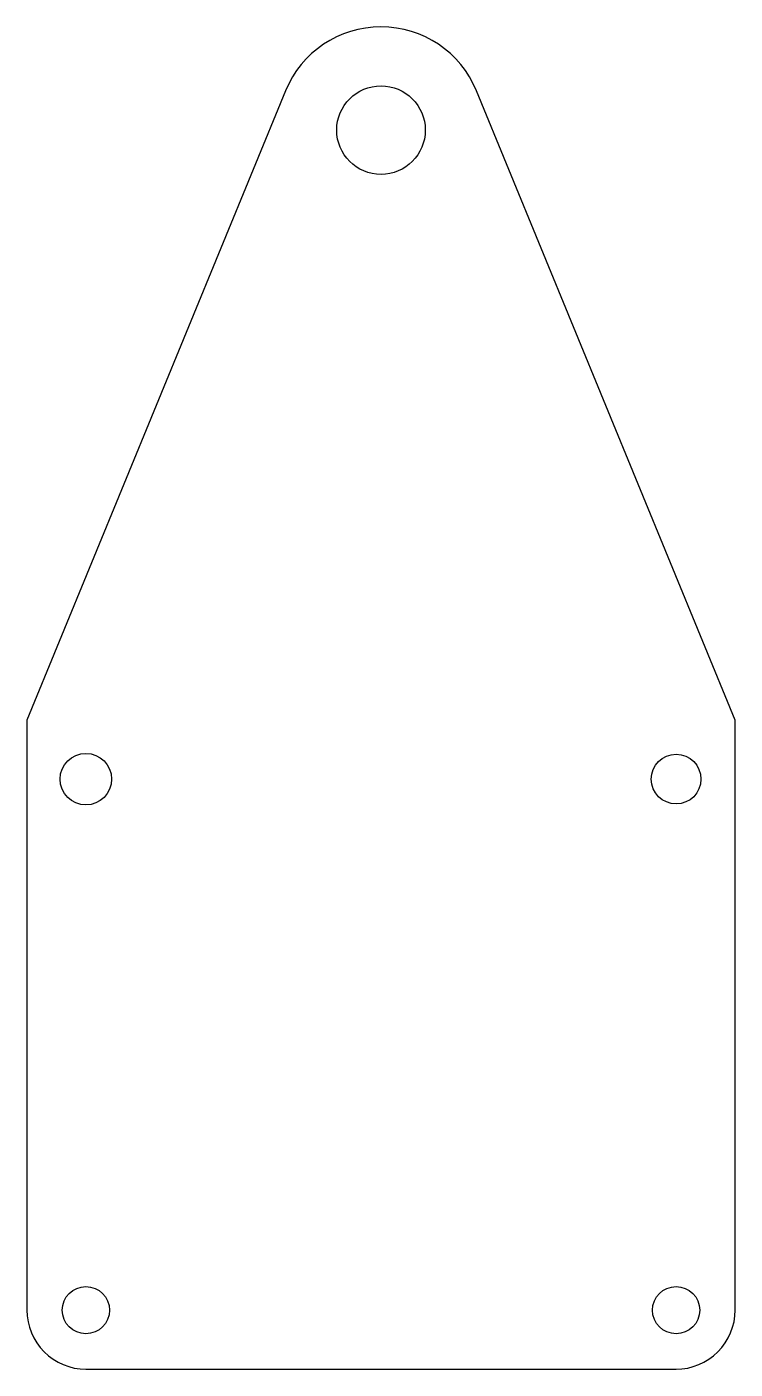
# Model space of a CAD drawing. Extents: x 4.5 to 52.5, y 0.2 to 91.2.
import ezdxf

# ---------------------------------------------------------------- set-up
doc = ezdxf.new("R2010")
doc.units = 0
doc.layers.get('0').update_dxf_attribs({"linetype": 'continuous'})

# ---------------------------------------------------------------- blocks, each defined once
blk = doc.blocks.new('SKETCH')
at = {"color": 7}
blk.add_lwpolyline([(4.492, 44.222), (4.492, 4.222, 0.414214), (8.492, 0.222), (48.492, 0.222, 0.414214), (52.492, 4.222), (52.492, 44.222), (34.966, 86.882, 0.670285), (22.017, 86.882)], format="xyb", close=True, dxfattribs=at)
for centre, radius in [((28.492, 84.222), 3), ((8.492, 40.222), 1.746), ((48.492, 40.222), 1.682), ((8.492, 4.222), 1.6), ((48.492, 4.222), 1.6)]:
    blk.add_circle(centre, radius, dxfattribs=at)

msp = doc.modelspace()

# ---------------------------------------------------------------- block references
at = {"color": 7}
msp.add_blockref('SKETCH', (0, 0), dxfattribs=at)

doc.saveas('drawing.dxf')
